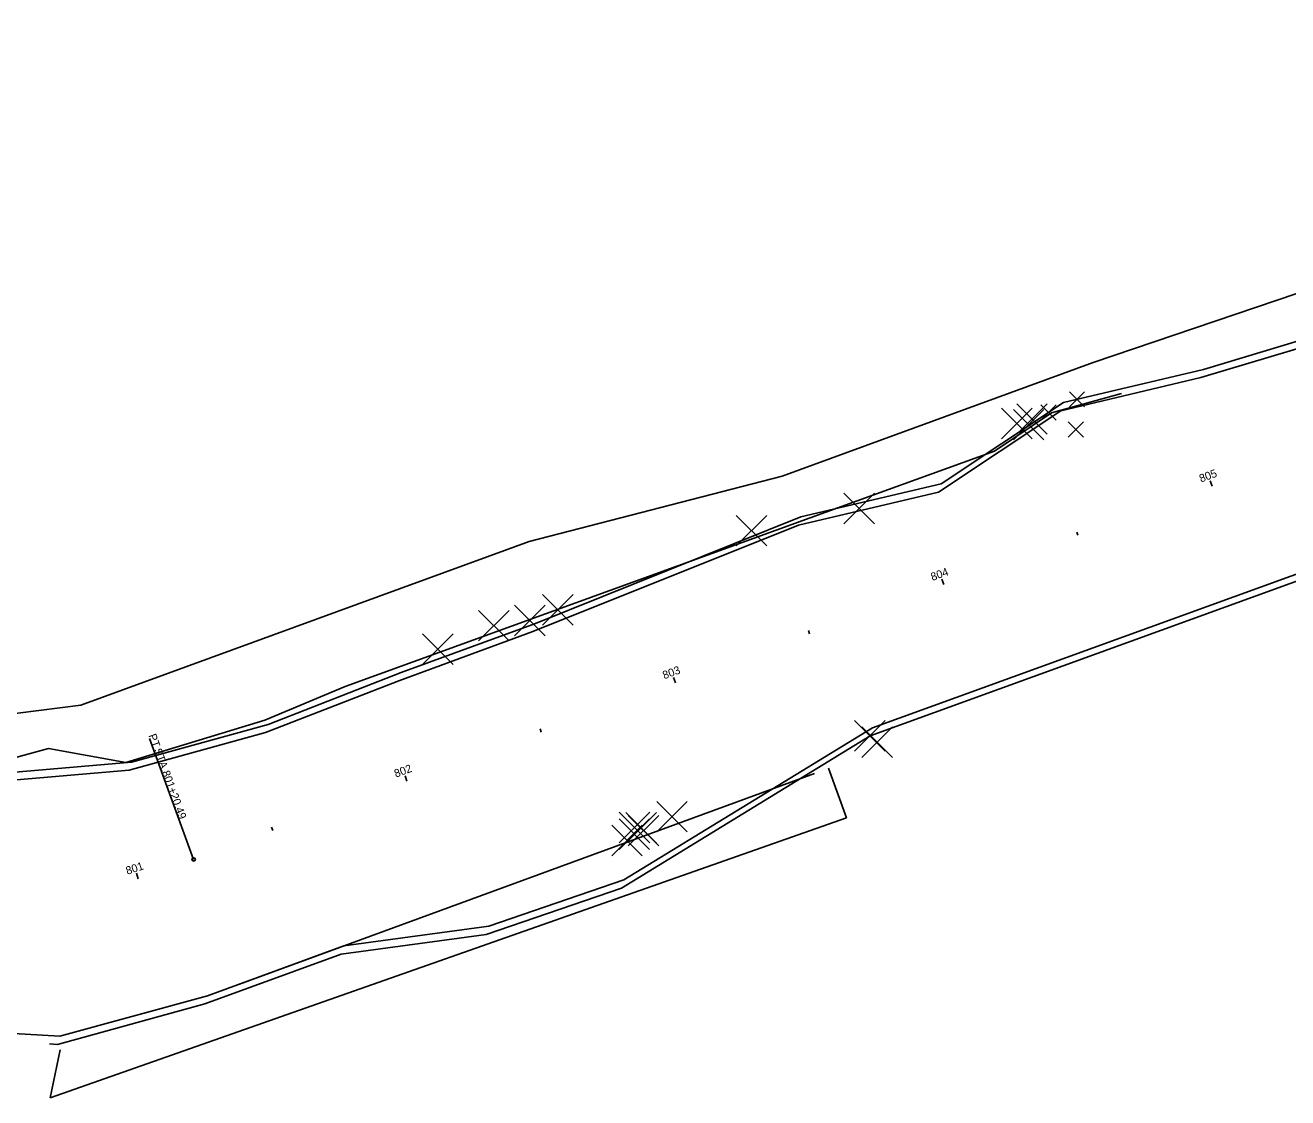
# Model space of a CAD drawing. Extents: x 149812 to 153516, y 327084 to 331478.
# Drawn here: x 151638 to 152079.7, y 330479.3 to 330854.5 of the extents above; entities that cross this region are included whole.
import ezdxf

# ---------------------------------------------------------------- set-up
doc = ezdxf.new("R2010")
doc.units = 0
for name, color, linetype in [('DR_P_Ditch', 7, 'Continuous'), ('DT_P_Graded_Shoulder', 7, 'Continuous'), ('PV_P_Curb', 7, 'Continuous'), ('RW_P_Esmt_TMP', 7, 'Continuous'), ('RW_P_Prelim_RW', 7, 'Continuous'), ('RW_P_Text', 7, 'Continuous'), ('SC_Scratch1', 7, 'Continuous')]:
    doc.layers.add(name, color=color, linetype=linetype)

msp = doc.modelspace()

# ---------------------------------------------------------------- linework, layer by layer
at = {"layer": 'DR_P_Ditch'}
for p, q in [((152003.31, 330726.34), (152008.66, 330720.99)), ((152008.66, 330726.34), (152003.31, 330720.99)), ((152005.98, 330723.67), (152005.98, 330723.67)), ((151979.56, 330720.54), (151990.25, 330709.85)), ((151990.25, 330720.54), (151979.56, 330709.85)), ((151983.72, 330720.15), (151994.41, 330709.46)), ((151994.41, 330720.15), (151983.72, 330709.46)), ((151984.92, 330722.12), (151995.61, 330711.43)), ((151995.61, 330722.12), (151984.92, 330711.43)), ((151993.31, 330721.71), (151998.65, 330716.36)), ((151998.65, 330721.71), (151993.31, 330716.36)), ((151984.9, 330715.2), (151984.9, 330715.2)), ((151990.27, 330716.78), (151990.27, 330716.78)), ((151995.98, 330719.04), (151995.98, 330719.04)), ((152002.89, 330715.74), (152008.23, 330710.4)), ((152008.23, 330715.74), (152002.89, 330710.4)), ((151989.07, 330714.8), (151989.07, 330714.8)), ((152005.56, 330713.07), (152005.56, 330713.07)), ((151924.47, 330690.83), (151935.16, 330680.14)), ((151935.16, 330690.83), (151924.47, 330680.14)), ((151929.82, 330685.48), (151929.82, 330685.48)), ((151886.76, 330683.06), (151897.45, 330672.36)), ((151897.45, 330683.06), (151886.76, 330672.36)), ((151892.1, 330677.71), (151892.1, 330677.71)), ((151818.99, 330655.38), (151829.68, 330644.69)), ((151829.68, 330655.38), (151818.99, 330644.69)), ((151796.6, 330649.84), (151807.29, 330639.15)), ((151807.29, 330649.84), (151796.6, 330639.15)), ((151809.17, 330651.66), (151819.86, 330640.97)), ((151819.86, 330651.66), (151809.17, 330640.97)), ((151824.33, 330650.04), (151824.33, 330650.04)), ((151801.94, 330644.49), (151801.94, 330644.49)), ((151814.52, 330646.31), (151814.52, 330646.31)), ((151777.04, 330641.62), (151787.74, 330630.93)), ((151787.74, 330641.62), (151777.04, 330630.93)), ((151782.39, 330636.27), (151782.39, 330636.27)), ((151928.19, 330611.32), (151938.88, 330600.63)), ((151938.88, 330611.32), (151928.19, 330600.63)), ((151930.74, 330609.11), (151941.43, 330598.42)), ((151941.43, 330609.11), (151930.74, 330598.42)), ((151933.54, 330605.98), (151933.54, 330605.98)), ((151936.08, 330603.77), (151936.08, 330603.77)), ((151858.96, 330583), (151869.65, 330572.31)), ((151869.65, 330583), (151858.96, 330572.31)), ((151845.82, 330579.21), (151856.51, 330568.52)), ((151856.51, 330579.21), (151845.82, 330568.52)), ((151848.19, 330579.1), (151858.88, 330568.41)), ((151858.88, 330579.1), (151848.19, 330568.41)), ((151848.95, 330578.1), (151859.65, 330567.41)), ((151859.65, 330578.1), (151848.95, 330567.41)), ((151843.21, 330574.7), (151853.9, 330564.01)), ((151853.9, 330574.7), (151843.21, 330564.01)), ((151845.78, 330576.89), (151856.47, 330566.19)), ((151856.47, 330576.89), (151845.78, 330566.19)), ((151851.16, 330573.87), (151851.16, 330573.87)), ((151853.53, 330573.75), (151853.53, 330573.75)), ((151864.3, 330577.66), (151864.3, 330577.66)), ((151848.56, 330569.35), (151848.56, 330569.35)), ((151851.12, 330571.54), (151851.12, 330571.54)), ((151854.3, 330572.76), (151854.3, 330572.76))]:
    msp.add_line(p, q, dxfattribs=at)
at = {"layer": 'DT_P_Graded_Shoulder'}
for points in [[(151595.29, 330503.98), (151650.14, 330500.88), (151701.74, 330515.02), (151749.45, 330532.43), (151800.18, 330539.31), (151847.47, 330555.57), (151934.48, 330608.76), (152216.51, 330711.05), (152310.06, 330746.4), (152358.03, 330760.79), (152358.03, 330760.79)], [(151646.46, 330498.17), (151649.24, 330498.01), (151700.84, 330512.16), (151748.55, 330529.57), (151799.28, 330536.44), (151846.57, 330552.71), (151933.58, 330605.9), (152215.61, 330708.19), (152309.16, 330743.54), (152357.14, 330757.93)]]:
    msp.add_lwpolyline(points, dxfattribs=at)
at = {"layer": 'PV_P_Curb'}
msp.add_line((151696.92, 330562.7), (151681.43, 330604.96), dxfattribs=at)
msp.add_circle((151696.92, 330562.7), 0.6, dxfattribs=at)
at = {"layer": 'RW_P_Esmt_TMP'}
for p, q in [((152011.62, 330736.61), (152204.1, 330801.83)), ((151902.88, 330696.76), (152011.62, 330736.61)), ((151814.34, 330673.9), (151902.88, 330696.76)), ((151657.44, 330616.71), (151814.34, 330673.9)), ((151533.05, 330600.98), (151657.44, 330616.71)), ((151925.39, 330577.21), (151919.02, 330594.58)), ((151925.39, 330577.21), (151919.02, 330594.58)), ((151646.69, 330479.34), (151925.39, 330577.21)), ((151650.26, 330496.09), (151646.69, 330479.34))]:
    msp.add_line(p, q, dxfattribs=at)
at = {"layer": 'RW_P_Prelim_RW'}
for p, q in [((152053.25, 330693.29), (152052.57, 330695.17)), ((152006.31, 330676.09), (152005.89, 330677.21)), ((151959.36, 330658.88), (151958.67, 330660.76)), ((151912.41, 330641.68), (151912, 330642.81)), ((151865.47, 330624.47), (151864.78, 330626.35)), ((151818.52, 330607.27), (151818.11, 330608.4)), ((151771.57, 330590.06), (151770.89, 330591.94)), ((151724.63, 330572.86), (151724.21, 330573.99)), ((151677.57, 330555.96), (151676.94, 330557.85))]:
    msp.add_line(p, q, dxfattribs=at)
at = {"layer": 'RW_P_Text'}
for points in [[(151722.99, 330609.94), (151769.59, 330628.08), (151816.54, 330645.29), (151909.4, 330682.51), (151958.41, 330694.09), (152001.23, 330722.56), (152050.24, 330734.13), (152098.22, 330748.52), (152153.52, 330771.98), (152166.67, 330776.8), (152191.43, 330784.8), (152218.91, 330797.01), (152282.91, 330825.79), (152330.55, 330841.11), (152367.16, 330854.53), (152367.16, 330854.53), (152367.16, 330854.53)], [(151722.09, 330607.08), (151768.7, 330625.22), (151815.64, 330642.43), (151908.5, 330679.65), (151957.51, 330691.22), (152000.33, 330719.69), (152049.34, 330731.27), (152097.32, 330745.65), (152152.63, 330769.12), (152165.77, 330773.93), (152190.53, 330781.94), (152218.01, 330794.14), (152282.01, 330822.92), (152329.65, 330838.25), (152366.27, 330851.67), (152366.27, 330851.67), (152366.27, 330851.67)], [(151351.64, 330584.71), (151398.07, 330567.07), (151492.81, 330573.92), (151535.94, 330579.92), (151581.74, 330585.53), (151627.57, 330592.69), (151675.23, 330596.79), (151722.99, 330609.94)], [(151350.74, 330581.85), (151397.17, 330564.21), (151491.91, 330571.05), (151535.04, 330577.06), (151580.84, 330582.66), (151626.67, 330589.83), (151674.33, 330593.93), (151722.09, 330607.08)]]:
    msp.add_lwpolyline(points, dxfattribs=at)
at = {"layer": 'SC_Scratch1'}
msp.add_line((151712.92, 330519.05), (151914.19, 330592.81), dxfattribs=at)
msp.add_lwpolyline([(151309.01, 330604.32), (151348.93, 330587.01), (151395.62, 330570.45), (151453, 330574.72), (151510.04, 330578.91), (151575.04, 330583.63), (151626.4, 330596.14), (151646.12, 330601.56), (151673.24, 330596.57), (151721.81, 330611.38), (151749.96, 330623.21), (151912.67, 330682.2), (151977.15, 330705.48), (151997.08, 330718.96), (152021.54, 330725.69)], dxfattribs=at)

# ---------------------------------------------------------------- texts
at = {"layer": 'PV_P_Curb'}
for s, p in [('PT', (151681.06, 330606.07)), (' STA. ', (151682.56, 330601.98)), ('801+20.49', (151685.77, 330593.23))]:
    msp.add_text(s, height=2.8, rotation=290.1267, dxfattribs=at).set_placement(p)
at = {"layer": 'RW_P_Prelim_RW'}
for s, rotation, p in [('805', 20.1267, (152049.38, 330694.54)), ('804', 20.1267, (151955.42, 330660.1)), ('803', 20.1267, (151861.6, 330625.72)), ('802', 20.1267, (151767.7, 330591.31)), ('801', 18.3342, (151673.73, 330557.32))]:
    msp.add_text(s, height=2.8, rotation=rotation, dxfattribs=at).set_placement(p)

doc.saveas('drawing.dxf')
